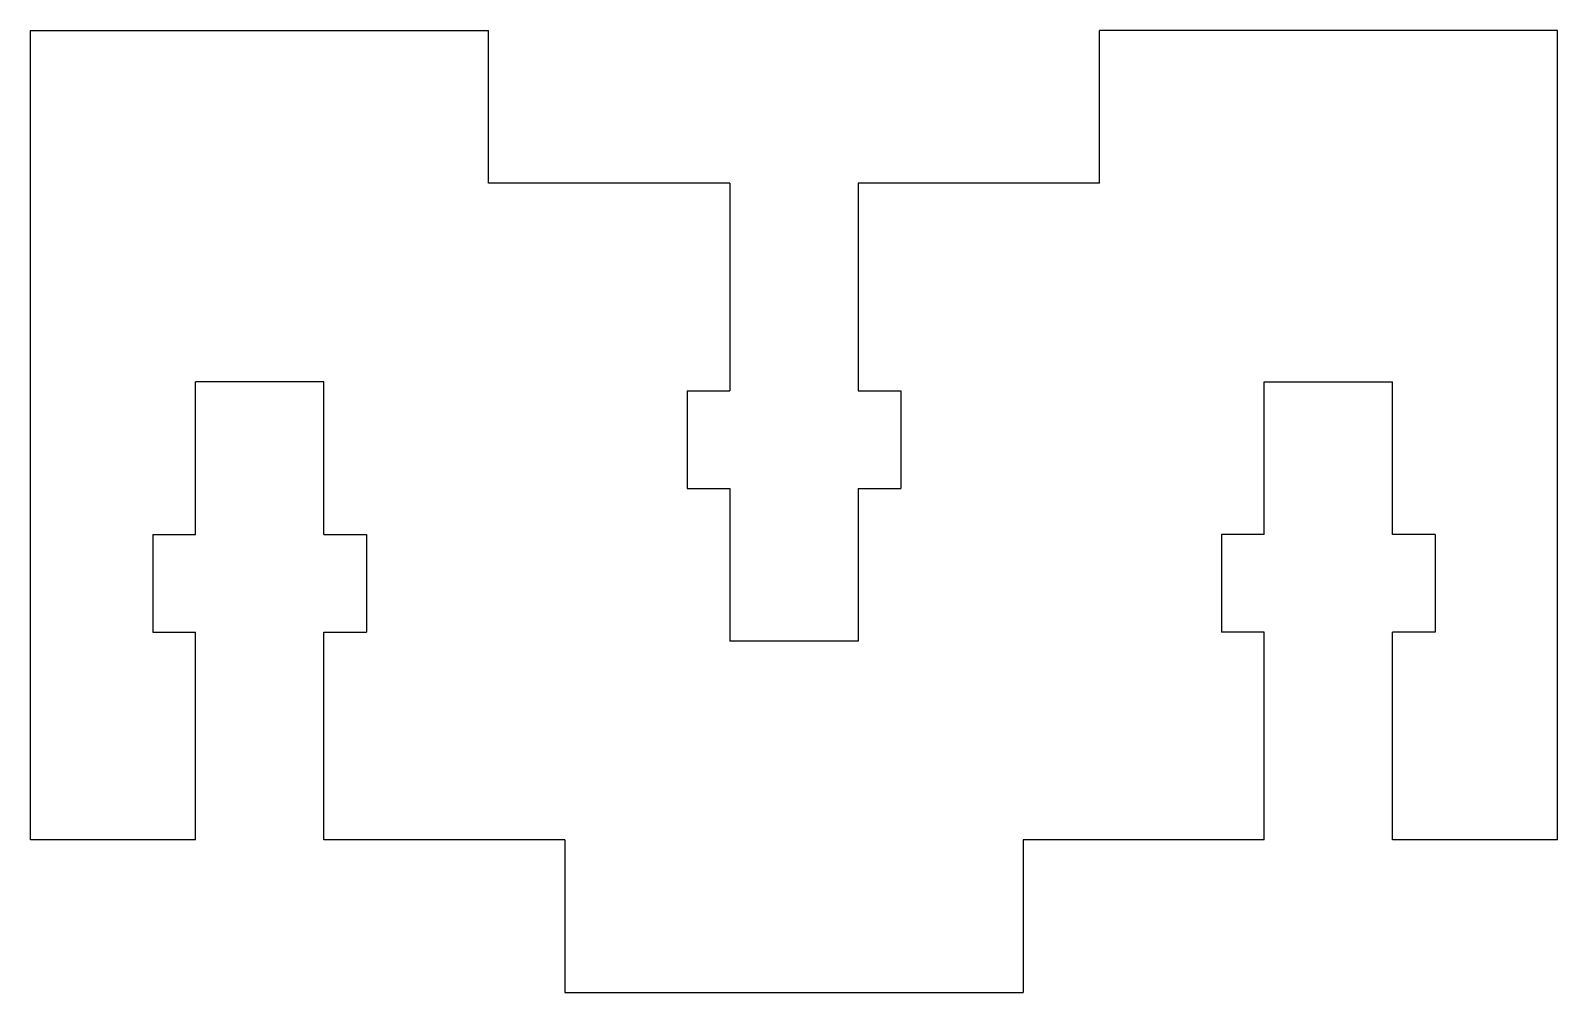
# Model space of a CAD drawing. Header units: millimetres. Extents: x -50 to 0, y -5 to 26.5.
import ezdxf

# ---------------------------------------------------------------- set-up
doc = ezdxf.new("R2010")
doc.units = ezdxf.units.MM

msp = doc.modelspace()

# ---------------------------------------------------------------- linework, layer by layer
at = {"color": 7, "linetype": 'Continuous', "lineweight": 25}
for p, q in [((-50, 0), (-50, 26.5)), ((-50, 26.5), (-35, 26.5)), ((-35, 21.5), (-35, 26.5)), ((-15, 21.5), (-15, 26.5)), ((0, 26.5), (-15, 26.5)), ((0, 0), (0, 26.5)), ((-27.1, 21.5), (-35, 21.5)), ((-27.1, 21.5), (-27.1, 14.7)), ((-22.9, 21.5), (-22.9, 14.7)), ((-15, 21.5), (-22.9, 21.5)), ((-40.4, 15), (-44.6, 15)), ((-44.6, 10), (-44.6, 15)), ((-40.4, 10), (-40.4, 15)), ((-9.6, 15), (-5.4, 15)), ((-9.6, 10), (-9.6, 15)), ((-5.4, 10), (-5.4, 15)), ((-28.5, 14.7), (-27.1, 14.7)), ((-28.5, 14.7), (-28.5, 11.5)), ((-22.9, 14.7), (-21.5, 14.7)), ((-21.5, 14.7), (-21.5, 11.5)), ((-28.5, 11.5), (-27.1, 11.5)), ((-27.1, 11.5), (-27.1, 6.5)), ((-22.9, 11.5), (-22.9, 6.5)), ((-22.9, 11.5), (-21.5, 11.5)), ((-46, 10), (-44.6, 10)), ((-46, 10), (-46, 6.8)), ((-40.4, 10), (-39, 10)), ((-39, 10), (-39, 6.8)), ((-9.6, 10), (-11, 10)), ((-11, 10), (-11, 6.8)), ((-4, 10), (-5.4, 10)), ((-4, 10), (-4, 6.8)), ((-46, 6.8), (-44.6, 6.8)), ((-44.6, 0), (-44.6, 6.8)), ((-40.4, 0), (-40.4, 6.8)), ((-40.4, 6.8), (-39, 6.8)), ((-22.9, 6.5), (-27.1, 6.5)), ((-9.6, 6.8), (-11, 6.8)), ((-9.6, 0), (-9.6, 6.8)), ((-5.4, 0), (-5.4, 6.8)), ((-4, 6.8), (-5.4, 6.8)), ((-44.6, 0), (-50, 0)), ((-32.5, 0), (-40.4, 0)), ((-32.5, 0), (-32.5, -5)), ((-9.6, 0), (-17.5, 0)), ((-17.5, 0), (-17.5, -5)), ((0, 0), (-5.4, 0)), ((-32.5, -5), (-17.5, -5))]:
    msp.add_line(p, q, dxfattribs=at)

doc.saveas('drawing.dxf')
